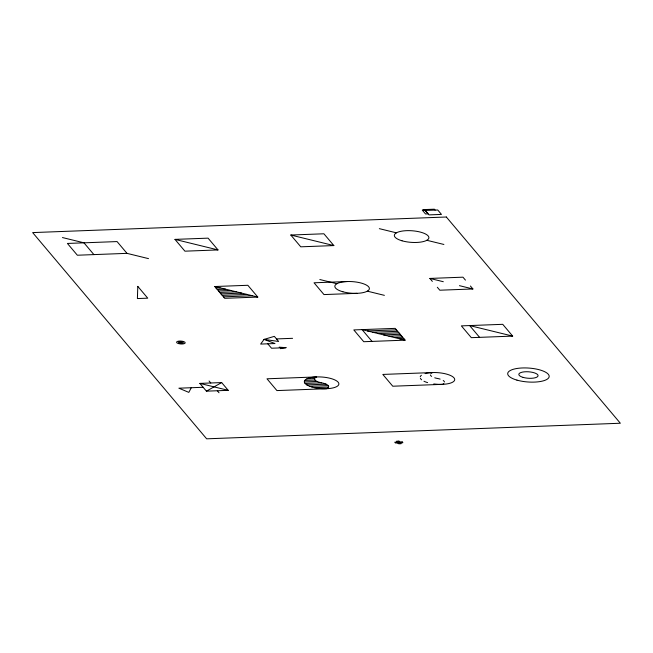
<?xml version="1.0" encoding="UTF-8"?>
<svg xmlns="http://www.w3.org/2000/svg" width="653" height="653" viewBox="0 0 653 653"><rect width="100%" height="100%" fill="white"/><g stroke="black" fill="none" stroke-linecap="round" stroke-linejoin="round"><path stroke-width="0.98" d="M191.288 387.727L188.815 392.38L178.881 388.192L203.148 387.278M180.408 342.433L181.387 342.507M181.371 342.613L180.424 342.564M206.421 391.163L221.661 382.576L228.215 390.339L206.421 391.163L199.867 383.401L221.661 382.576M280.431 348.653L286.014 347.682L279.19 347.176M174.971 239.39L208.07 238.149L218.012 249.928L184.921 251.176L174.971 239.39L218.012 249.928M290.805 235.031L323.904 233.782L333.846 245.569L300.755 246.818L290.805 235.031L333.846 245.569M127 253.356L77.356 255.225L67.414 243.447L117.058 241.577L127 253.356L148.517 258.629M214.747 286.528L247.846 285.288L257.788 297.066L224.689 298.315L214.747 286.528L257.788 297.066M347.127 281.541L314.036 282.79L323.978 294.576L357.077 293.328M432.351 281.378L429.87 278.431L462.961 277.182L465.45 280.129M215.988 288.006L220.126 287.851M217.237 289.475L225.505 289.165M218.477 290.952L230.884 290.479M219.718 292.422L236.264 291.801M220.959 293.899L241.651 293.115M222.208 295.368L247.03 294.438M223.448 296.846L252.409 295.752M470.421 286.022L472.911 288.969L439.812 290.21L437.322 287.263M367.459 330.932L396.42 329.847M372.839 332.255L397.661 331.316M378.218 333.569L398.901 332.793M276.488 338.923L292.585 338.319M383.597 334.891L400.15 334.263M388.984 336.205L401.391 335.74M394.363 337.519L402.632 337.209M399.742 338.842L403.881 338.687M405.121 340.156L363.754 341.715L353.804 329.928L395.179 328.369L405.121 340.156L362.08 329.618L372.022 341.405M512.678 336.107L471.311 337.666L461.369 325.88L502.737 324.321L512.678 336.107L469.638 325.569L479.588 337.348M286.014 347.682L271.534 348.229L267.803 343.805M306.926 378.813L314.599 378.52M304.788 380.413L314.983 380.03M304.339 381.948L317.089 381.466M305.057 383.442L321.603 382.821A10.823 3.632 4.1 0 1 326.573 388.715L276.929 390.584L266.987 378.797L316.632 376.928A10.823 3.632 4.1 0 0 321.603 382.821M306.82 384.895L326.116 384.168M309.759 386.307L328.222 385.613M314.387 387.653L328.606 387.115M397.228 442.04L399.669 441.942M379.336 228.656L396.395 232.835M426.833 240.288L443.893 244.459M429.87 278.431L443.314 281.721M459.459 285.671L472.911 288.969M319.823 279.533L336.883 283.712M367.321 291.165L384.38 295.344M62.443 237.553L83.959 242.818L93.91 254.605M199.867 383.401L228.215 390.339M435.135 210.078L434.392 209.197L423.144 209.621L423.887 210.503L437.739 209.988L441.469 214.413L429.062 214.878L425.332 210.462M397.228 442.089L397.93 442.922M209.066 380.977L210.764 382.993M217.318 390.755L219.016 392.763M443.852 383.531A10.823 3.632 4.1 0 1 442.408 384.348L392.763 386.217L382.821 374.43L432.466 372.561A10.823 3.632 4.1 0 0 431.021 373.377M440.122 379.115A10.823 3.632 4.1 0 0 437.437 378.454A10.823 3.632 4.1 0 1 434.743 377.801M443.232 380.519A10.823 3.632 4.1 0 1 444.473 381.989M431.641 376.397A10.823 3.632 4.1 0 1 430.4 374.92M425.07 373.606A17.321 5.812 4.1 0 1 453.982 377.834A17.321 5.812 4.1 0 1 433.772 383.915M427.625 382.625A17.321 5.812 4.1 0 1 423.96 381.246M421.642 379.809A17.321 5.812 4.1 0 1 420.393 378.34M420.23 376.822A17.321 5.812 4.1 0 1 421.414 375.263M137.799 286.389L137.399 298.56L147.741 298.176L137.799 286.389M264.081 339.389L260.645 344.082L274.97 343.535L264.081 339.389L274.333 336.368L278.643 341.47L264.081 339.389M424.752 210.013L422.271 210.111L425.536 213.972L428.017 213.882L424.752 210.013M446.342 217.008L32.65 232.59L206.658 438.824L620.35 423.242L446.342 217.008M398.967 441.118L396.526 441.208L398.722 443.803L401.154 443.714L398.967 441.118M402.191 441.901L394.787 442.187L395.489 443.012L402.893 442.734L402.191 441.901M312.003 387.049A17.321 5.812 4.1 0 0 338.842 384.299A17.321 5.812 4.1 0 0 313.954 377.116A17.321 5.812 4.1 0 0 312.003 387.049M516.931 380.111A20.782 6.971 4.1 0 0 549.14 376.797A20.782 6.971 4.1 0 0 519.274 368.178A20.782 6.971 4.1 0 0 516.931 380.111M523.11 377.385A9.64 3.232 4.1 0 0 538.048 375.85A9.64 3.232 4.1 0 0 524.188 371.851A9.64 3.232 4.1 0 0 523.11 377.385M178.489 343.584A4.326 1.453 4.1 0 0 185.199 342.89A4.326 1.453 4.1 0 0 178.979 341.095A4.326 1.453 4.1 0 0 178.489 343.584M179.567 343.103A2.392 0.8 4.1 0 0 183.273 342.727A2.392 0.8 4.1 0 0 179.836 341.739A2.392 0.8 4.1 0 0 179.567 343.103M342.915 291.785A17.321 5.812 4.1 0 0 369.369 288.748A17.321 5.812 4.1 0 0 344.017 281.778A17.321 5.812 4.1 0 0 342.915 291.785M402.019 240.794A17.321 5.812 4.1 0 0 428.858 238.035A17.321 5.812 4.1 0 0 403.97 230.852A17.321 5.812 4.1 0 0 402.019 240.794"/></g></svg>
